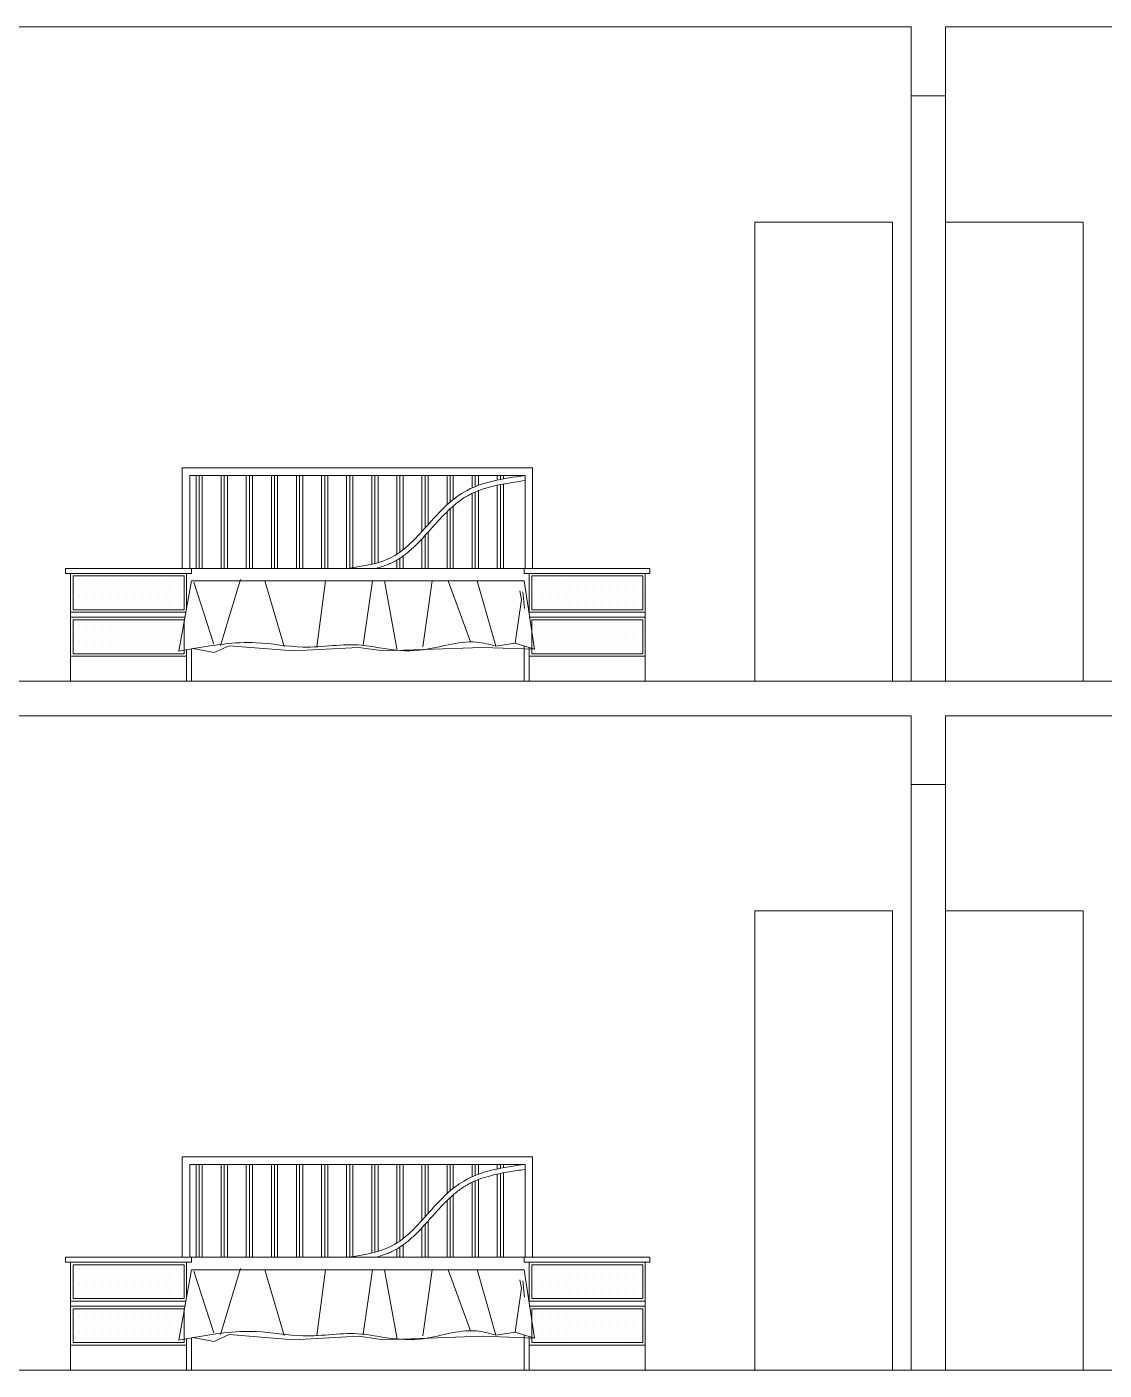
# Model space of a CAD drawing. Header units: inches. Extents: x 1090 to 1325, y 2 to 154.
# Drawn here: x 1117.14 to 1121.83, y 113.43 to 119.28 of the extents above; entities that cross this region are included whole.
import ezdxf

# ---------------------------------------------------------------- set-up
doc = ezdxf.new("R2010")
doc.units = ezdxf.units.IN
doc.header["$MEASUREMENT"] = 0
doc.layers.add('FUR', color=250, linetype='Continuous', lineweight=9)
doc.layers.add('walls', color=250, linetype='Continuous', lineweight=18)

msp = doc.modelspace()

# ---------------------------------------------------------------- linework, layer by layer
at = {"layer": 'FUR'}
for p, q in [((1120.3082, 116.4262), (1120.3082, 118.4262)), ((1120.3082, 118.4262), (1120.9082, 118.4262)), ((1120.9082, 118.4262), (1120.9082, 116.4262)), ((1121.7382, 118.4262), (1121.1382, 118.4262)), ((1121.7382, 116.4262), (1121.7382, 118.4262)), ((1119.3403, 117.3551), (1117.8148, 117.3551)), ((1117.8148, 116.918), (1117.8148, 117.3551)), ((1119.3403, 116.918), (1119.3403, 117.3551)), ((1119.3075, 117.3223), (1117.8476, 117.3223)), ((1117.8476, 116.918), (1117.8476, 117.3223)), ((1117.8752, 116.918), (1117.8752, 117.3223)), ((1117.8888, 116.918), (1117.8888, 117.3223)), ((1117.9025, 116.918), (1117.9025, 117.3223)), ((1117.9844, 116.918), (1117.9844, 117.3223)), ((1117.9981, 116.918), (1117.9981, 117.3223)), ((1118.0118, 116.918), (1118.0118, 117.3223)), ((1118.0937, 116.918), (1118.0937, 117.3223)), ((1118.1074, 116.918), (1118.1074, 117.3223)), ((1118.121, 116.918), (1118.121, 117.3223)), ((1118.203, 116.918), (1118.203, 117.3223)), ((1118.2167, 116.918), (1118.2167, 117.3223)), ((1118.2303, 116.918), (1118.2303, 117.3223)), ((1118.3123, 116.918), (1118.3123, 117.3223)), ((1118.3259, 116.918), (1118.3259, 117.3223)), ((1118.3396, 116.918), (1118.3396, 117.3223)), ((1118.4216, 116.918), (1118.4216, 117.3223)), ((1118.4352, 116.918), (1118.4352, 117.3223)), ((1118.4489, 116.918), (1118.4489, 117.3223)), ((1118.5308, 116.918), (1118.5308, 117.3223)), ((1118.5445, 116.918), (1118.5445, 117.3223)), ((1118.5582, 116.918), (1118.5582, 117.3223)), ((1118.6401, 116.936), (1118.6401, 117.3223)), ((1118.6538, 116.9394), (1118.6538, 117.3223)), ((1118.6674, 116.9432), (1118.6674, 117.3223)), ((1118.7494, 116.9796), (1118.7494, 117.3223)), ((1118.763, 116.9889), (1118.763, 117.3223)), ((1118.7767, 116.9991), (1118.7767, 117.3223)), ((1118.8587, 117.0785), (1118.8587, 117.3223)), ((1118.8723, 117.0937), (1118.8723, 117.3223)), ((1118.886, 117.109), (1118.886, 117.3223)), ((1118.9679, 117.1946), (1118.9679, 117.3223)), ((1118.9816, 117.2068), (1118.9816, 117.3223)), ((1118.9953, 117.2181), (1118.9953, 117.3223)), ((1119.0772, 117.2684), (1119.0772, 117.3223)), ((1119.0909, 117.2742), (1119.0909, 117.3223)), ((1119.1045, 117.2794), (1119.1045, 117.3223)), ((1119.1865, 117.3023), (1119.1865, 117.3223)), ((1119.2002, 117.3051), (1119.2002, 117.3223)), ((1119.2138, 117.3077), (1119.2138, 117.3223)), ((1119.3075, 116.918), (1119.3075, 117.3223)), ((1119.0772, 116.918), (1119.0772, 117.2444)), ((1119.0909, 116.918), (1119.0909, 117.2506)), ((1119.1045, 116.918), (1119.1045, 117.2561)), ((1119.1865, 116.918), (1119.1865, 117.2799)), ((1119.2002, 116.918), (1119.2002, 117.2828)), ((1119.2138, 116.918), (1119.2138, 117.2854)), ((1118.9816, 116.918), (1118.9816, 117.1775)), ((1118.9953, 116.918), (1118.9953, 117.1897)), ((1118.9679, 116.918), (1118.9679, 117.1645)), ((1118.8723, 116.918), (1118.8723, 117.061)), ((1118.886, 116.918), (1118.886, 117.0762)), ((1118.8587, 116.918), (1118.8587, 117.0462)), ((1118.7494, 116.918), (1118.7494, 116.954)), ((1118.763, 116.918), (1118.763, 116.9624)), ((1118.7767, 116.918), (1118.7767, 116.9718)), ((1117.8559, 116.918), (1117.3068, 116.918)), ((1117.3068, 116.918), (1117.856, 116.918)), ((1117.3068, 116.918), (1117.3068, 116.8961)), ((1117.8559, 116.8961), (1117.3068, 116.8961)), ((1117.3286, 116.8961), (1117.3286, 116.4262)), ((1117.3396, 116.7376), (1117.3396, 116.8852)), ((1117.3396, 116.8852), (1117.8231, 116.8852)), ((1117.5133, 116.918), (1117.7174, 116.918)), ((1117.8231, 116.8852), (1117.8231, 116.7376)), ((1117.834, 116.8961), (1117.834, 116.7437)), ((1119.3039, 116.918), (1117.8476, 116.918)), ((1117.8559, 116.918), (1117.8559, 116.8961)), ((1118.6674, 116.918), (1118.6674, 116.9204)), ((1119.3039, 116.918), (1119.8503, 116.918)), ((1119.8503, 116.918), (1119.3039, 116.918)), ((1119.3039, 116.918), (1119.3039, 116.8961)), ((1119.8503, 116.8961), (1119.3039, 116.8961)), ((1119.3257, 116.8961), (1119.3257, 116.7176)), ((1119.3367, 116.7376), (1119.3367, 116.8852)), ((1119.3367, 116.8852), (1119.8202, 116.8852)), ((1119.475, 116.918), (1119.6791, 116.918)), ((1119.8202, 116.8852), (1119.8202, 116.7376)), ((1119.8311, 116.8961), (1119.8311, 116.4262)), ((1119.8503, 116.918), (1119.8503, 116.8961)), ((1117.856, 116.8633), (1117.7997, 116.5567)), ((1119.3039, 116.8633), (1117.856, 116.8633)), ((1117.9527, 116.5883), (1117.8661, 116.8574)), ((1118.0686, 116.8693), (1117.982, 116.5813)), ((1118.2588, 116.5771), (1118.1742, 116.8633)), ((1118.4391, 116.8633), (1118.4004, 116.5766)), ((1118.643, 116.8633), (1118.6021, 116.5829)), ((1118.7511, 116.5606), (1118.6961, 116.8633)), ((1118.8619, 116.5763), (1118.9026, 116.8633)), ((1118.9722, 116.8633), (1119.0705, 116.5977)), ((1119.1806, 116.579), (1119.0997, 116.8638)), ((1119.3039, 116.8633), (1119.3485, 116.5657)), ((1119.2915, 116.783), (1119.2645, 116.5922)), ((1119.2845, 116.8199), (1119.2915, 116.783)), ((1119.3053, 116.7437), (1119.2984, 116.8153)), ((1117.8309, 116.7267), (1117.3286, 116.7267)), ((1117.8231, 116.7376), (1117.3396, 116.7376)), ((1119.8311, 116.7267), (1119.3257, 116.7267)), ((1119.8202, 116.7376), (1119.3367, 116.7376)), ((1117.8269, 116.7049), (1117.3286, 116.7049)), ((1117.3396, 116.5464), (1117.3396, 116.6939)), ((1117.3396, 116.6939), (1117.8231, 116.6939)), ((1117.8231, 116.6939), (1117.8231, 116.5464)), ((1119.8311, 116.7049), (1119.3257, 116.7049)), ((1119.3367, 116.5464), (1119.3367, 116.6939)), ((1119.3367, 116.6939), (1119.8202, 116.6939)), ((1119.8202, 116.6939), (1119.8202, 116.5464)), ((1119.2645, 116.5922), (1119.1806, 116.579)), ((1119.3485, 116.5657), (1119.2645, 116.5922)), ((1117.834, 116.5355), (1117.3286, 116.5355)), ((1117.8231, 116.5464), (1117.3396, 116.5464)), ((1117.7997, 116.5567), (1117.856, 116.5674)), ((1117.834, 116.5632), (1117.834, 116.4262)), ((1117.8559, 116.5674), (1117.8559, 116.4262)), ((1117.856, 116.5674), (1117.856, 116.4262)), ((1117.856, 116.5674), (1117.856, 116.4262)), ((1117.9547, 116.5512), (1117.8613, 116.5683)), ((1118.0193, 116.581), (1117.9547, 116.5512)), ((1118.2999, 116.5586), (1118.0193, 116.581)), ((1118.5831, 116.5735), (1118.2999, 116.5586)), ((1118.6923, 116.5586), (1118.5831, 116.5735)), ((1119.122, 116.5735), (1118.6923, 116.5586)), ((1119.3485, 116.5657), (1119.122, 116.5735)), ((1119.3039, 116.5798), (1119.3039, 116.4262)), ((1119.3039, 116.5798), (1119.3039, 116.4262)), ((1119.3039, 116.5798), (1119.3039, 116.4262)), ((1119.3257, 116.5729), (1119.3257, 116.4262)), ((1119.8311, 116.5355), (1119.3257, 116.5355)), ((1119.8202, 116.5464), (1119.3367, 116.5464)), ((1120.3082, 113.4262), (1120.3082, 115.4262)), ((1120.3082, 115.4262), (1120.9082, 115.4262)), ((1120.9082, 115.4262), (1120.9082, 113.4262)), ((1121.7382, 115.4262), (1121.1382, 115.4262)), ((1121.7382, 113.4262), (1121.7382, 115.4262)), ((1119.3403, 114.3551), (1117.8148, 114.3551)), ((1117.8148, 113.918), (1117.8148, 114.3551)), ((1119.3075, 114.3223), (1117.8476, 114.3223)), ((1117.8476, 113.918), (1117.8476, 114.3223)), ((1117.8752, 113.918), (1117.8752, 114.3223)), ((1117.8888, 113.918), (1117.8888, 114.3223)), ((1117.9025, 113.918), (1117.9025, 114.3223)), ((1117.9844, 113.918), (1117.9844, 114.3223)), ((1117.9981, 113.918), (1117.9981, 114.3223)), ((1118.0118, 113.918), (1118.0118, 114.3223)), ((1118.0937, 113.918), (1118.0937, 114.3223)), ((1118.1074, 113.918), (1118.1074, 114.3223)), ((1118.121, 113.918), (1118.121, 114.3223)), ((1118.203, 113.918), (1118.203, 114.3223)), ((1118.2167, 113.918), (1118.2167, 114.3223)), ((1118.2303, 113.918), (1118.2303, 114.3223)), ((1118.3123, 113.918), (1118.3123, 114.3223)), ((1118.3259, 113.918), (1118.3259, 114.3223)), ((1118.3396, 113.918), (1118.3396, 114.3223)), ((1118.4216, 113.918), (1118.4216, 114.3223)), ((1118.4352, 113.918), (1118.4352, 114.3223)), ((1118.4489, 113.918), (1118.4489, 114.3223)), ((1118.5308, 113.918), (1118.5308, 114.3223)), ((1118.5445, 113.918), (1118.5445, 114.3223)), ((1118.5582, 113.918), (1118.5582, 114.3223)), ((1118.6401, 113.936), (1118.6401, 114.3223)), ((1118.6538, 113.9394), (1118.6538, 114.3223)), ((1118.6674, 113.9432), (1118.6674, 114.3223)), ((1118.7494, 113.9796), (1118.7494, 114.3223)), ((1118.763, 113.9889), (1118.763, 114.3223)), ((1118.7767, 113.9991), (1118.7767, 114.3223)), ((1118.8587, 114.0785), (1118.8587, 114.3223)), ((1118.8723, 114.0937), (1118.8723, 114.3223)), ((1118.886, 114.109), (1118.886, 114.3223)), ((1118.9679, 114.1946), (1118.9679, 114.3223)), ((1118.9816, 114.2068), (1118.9816, 114.3223)), ((1118.9953, 114.2181), (1118.9953, 114.3223)), ((1119.0772, 114.2684), (1119.0772, 114.3223)), ((1119.0909, 114.2742), (1119.0909, 114.3223)), ((1119.1045, 114.2794), (1119.1045, 114.3223)), ((1119.1865, 114.3023), (1119.1865, 114.3223)), ((1119.2002, 114.3051), (1119.2002, 114.3223)), ((1119.2138, 114.3077), (1119.2138, 114.3223)), ((1119.3075, 113.918), (1119.3075, 114.3223)), ((1119.3403, 113.918), (1119.3403, 114.3551)), ((1119.0909, 113.918), (1119.0909, 114.2506)), ((1119.1045, 113.918), (1119.1045, 114.2561)), ((1119.1865, 113.918), (1119.1865, 114.2799)), ((1119.2002, 113.918), (1119.2002, 114.2828)), ((1119.2138, 113.918), (1119.2138, 114.2854)), ((1119.0772, 113.918), (1119.0772, 114.2444)), ((1118.9679, 113.918), (1118.9679, 114.1645)), ((1118.9816, 113.918), (1118.9816, 114.1775)), ((1118.9953, 113.918), (1118.9953, 114.1897)), ((1118.886, 113.918), (1118.886, 114.0762)), ((1118.8587, 113.918), (1118.8587, 114.0462)), ((1118.8723, 113.918), (1118.8723, 114.061)), ((1118.763, 113.918), (1118.763, 113.9624)), ((1118.7767, 113.918), (1118.7767, 113.9718)), ((1117.8559, 113.918), (1117.3068, 113.918)), ((1117.3068, 113.918), (1117.856, 113.918)), ((1117.3068, 113.918), (1117.3068, 113.8961)), ((1117.5133, 113.918), (1117.7174, 113.918)), ((1119.3039, 113.918), (1117.8476, 113.918)), ((1117.8559, 113.918), (1117.8559, 113.8961)), ((1118.6674, 113.918), (1118.6674, 113.9204)), ((1118.7494, 113.918), (1118.7494, 113.954)), ((1119.3039, 113.918), (1119.8503, 113.918)), ((1119.8503, 113.918), (1119.3039, 113.918)), ((1119.3039, 113.918), (1119.3039, 113.8961)), ((1119.475, 113.918), (1119.6791, 113.918)), ((1119.8503, 113.918), (1119.8503, 113.8961)), ((1117.8559, 113.8961), (1117.3068, 113.8961)), ((1117.3286, 113.8961), (1117.3286, 113.4262)), ((1117.3396, 113.7376), (1117.3396, 113.8852)), ((1117.3396, 113.8852), (1117.8231, 113.8852)), ((1117.856, 113.8633), (1117.7997, 113.5567)), ((1117.8231, 113.8852), (1117.8231, 113.7376)), ((1117.834, 113.8961), (1117.834, 113.7437)), ((1119.3039, 113.8633), (1117.856, 113.8633)), ((1117.9527, 113.5883), (1117.8661, 113.8574)), ((1118.0686, 113.8693), (1117.982, 113.5813)), ((1118.2588, 113.5771), (1118.1742, 113.8633)), ((1118.4391, 113.8633), (1118.4004, 113.5766)), ((1118.643, 113.8633), (1118.6021, 113.5829)), ((1118.7511, 113.5606), (1118.6961, 113.8633)), ((1118.8619, 113.5763), (1118.9026, 113.8633)), ((1118.9722, 113.8633), (1119.0705, 113.5977)), ((1119.1806, 113.579), (1119.0997, 113.8638)), ((1119.8503, 113.8961), (1119.3039, 113.8961)), ((1119.3039, 113.8633), (1119.3485, 113.5657)), ((1119.3257, 113.8961), (1119.3257, 113.7176)), ((1119.3367, 113.7376), (1119.3367, 113.8852)), ((1119.3367, 113.8852), (1119.8202, 113.8852)), ((1119.8202, 113.8852), (1119.8202, 113.7376)), ((1119.8311, 113.8961), (1119.8311, 113.4262)), ((1119.2915, 113.783), (1119.2645, 113.5922)), ((1119.2845, 113.8199), (1119.2915, 113.783)), ((1119.3053, 113.7437), (1119.2984, 113.8153)), ((1117.8309, 113.7267), (1117.3286, 113.7267)), ((1117.8231, 113.7376), (1117.3396, 113.7376)), ((1119.8311, 113.7267), (1119.3257, 113.7267)), ((1119.8202, 113.7376), (1119.3367, 113.7376)), ((1117.8269, 113.7049), (1117.3286, 113.7049)), ((1117.3396, 113.5464), (1117.3396, 113.6939)), ((1117.3396, 113.6939), (1117.8231, 113.6939)), ((1117.8231, 113.6939), (1117.8231, 113.5464)), ((1119.8311, 113.7049), (1119.3257, 113.7049)), ((1119.3367, 113.5464), (1119.3367, 113.6939)), ((1119.3367, 113.6939), (1119.8202, 113.6939)), ((1119.8202, 113.6939), (1119.8202, 113.5464)), ((1117.7997, 113.5567), (1117.856, 113.5674)), ((1117.834, 113.5632), (1117.834, 113.4262)), ((1117.8559, 113.5674), (1117.8559, 113.4262)), ((1117.856, 113.5674), (1117.856, 113.4262)), ((1117.856, 113.5674), (1117.856, 113.4262)), ((1117.9547, 113.5512), (1117.8613, 113.5683)), ((1118.0193, 113.581), (1117.9547, 113.5512)), ((1118.2999, 113.5586), (1118.0193, 113.581)), ((1118.5831, 113.5735), (1118.2999, 113.5586)), ((1118.6923, 113.5586), (1118.5831, 113.5735)), ((1119.122, 113.5735), (1118.6923, 113.5586)), ((1119.3485, 113.5657), (1119.122, 113.5735)), ((1119.2645, 113.5922), (1119.1806, 113.579)), ((1119.3485, 113.5657), (1119.2645, 113.5922)), ((1119.3039, 113.5798), (1119.3039, 113.4262)), ((1119.3039, 113.5798), (1119.3039, 113.4262)), ((1119.3039, 113.5798), (1119.3039, 113.4262)), ((1119.3257, 113.5729), (1119.3257, 113.4262)), ((1117.834, 113.5355), (1117.3286, 113.5355)), ((1117.8231, 113.5464), (1117.3396, 113.5464)), ((1119.8311, 113.5355), (1119.3257, 113.5355)), ((1119.8202, 113.5464), (1119.3367, 113.5464))]:
    msp.add_line(p, q, dxfattribs=at)
at = {"layer": 'FUR', "linetype": 'Continuous'}
for p, q in [((1117.3518, 116.8352), (1117.3518, 116.8352)), ((1117.3689, 116.8694), (1117.3689, 116.8694)), ((1117.386, 116.8352), (1117.386, 116.8352)), ((1117.403, 116.8694), (1117.403, 116.8694)), ((1117.4201, 116.8352), (1117.4201, 116.8352)), ((1117.4372, 116.8694), (1117.4372, 116.8694)), ((1117.4543, 116.8352), (1117.4543, 116.8352)), ((1117.4713, 116.8694), (1117.4713, 116.8694)), ((1117.4884, 116.8352), (1117.4884, 116.8352)), ((1117.5055, 116.8694), (1117.5055, 116.8694)), ((1117.5226, 116.8352), (1117.5226, 116.8352)), ((1117.5396, 116.8694), (1117.5396, 116.8694)), ((1117.5567, 116.8352), (1117.5567, 116.8352)), ((1117.5738, 116.8694), (1117.5738, 116.8694)), ((1117.5909, 116.8352), (1117.5909, 116.8352)), ((1117.6079, 116.8694), (1117.6079, 116.8694)), ((1117.625, 116.8352), (1117.625, 116.8352)), ((1117.6421, 116.8694), (1117.6421, 116.8694)), ((1117.6591, 116.8352), (1117.6591, 116.8352)), ((1117.6762, 116.8694), (1117.6762, 116.8694)), ((1117.6933, 116.8352), (1117.6933, 116.8352)), ((1117.7104, 116.8694), (1117.7104, 116.8694)), ((1117.7274, 116.8352), (1117.7274, 116.8352)), ((1117.7445, 116.8694), (1117.7445, 116.8694)), ((1117.7616, 116.8352), (1117.7616, 116.8352)), ((1117.7787, 116.8694), (1117.7787, 116.8694)), ((1117.7957, 116.8352), (1117.7957, 116.8352)), ((1117.8128, 116.8694), (1117.8128, 116.8694)), ((1119.3495, 116.8694), (1119.3495, 116.8694)), ((1119.3666, 116.8352), (1119.3666, 116.8352)), ((1119.3837, 116.8694), (1119.3837, 116.8694)), ((1119.4007, 116.8352), (1119.4007, 116.8352)), ((1119.4178, 116.8694), (1119.4178, 116.8694)), ((1119.4349, 116.8352), (1119.4349, 116.8352)), ((1119.452, 116.8694), (1119.452, 116.8694)), ((1119.469, 116.8352), (1119.469, 116.8352)), ((1119.4861, 116.8694), (1119.4861, 116.8694)), ((1119.5032, 116.8352), (1119.5032, 116.8352)), ((1119.5203, 116.8694), (1119.5203, 116.8694)), ((1119.5373, 116.8352), (1119.5373, 116.8352)), ((1119.5544, 116.8694), (1119.5544, 116.8694)), ((1119.5715, 116.8352), (1119.5715, 116.8352)), ((1119.5886, 116.8694), (1119.5886, 116.8694)), ((1119.6056, 116.8352), (1119.6056, 116.8352)), ((1119.6227, 116.8694), (1119.6227, 116.8694)), ((1119.6398, 116.8352), (1119.6398, 116.8352)), ((1119.6569, 116.8694), (1119.6569, 116.8694)), ((1119.6739, 116.8352), (1119.6739, 116.8352)), ((1119.691, 116.8694), (1119.691, 116.8694)), ((1119.7081, 116.8352), (1119.7081, 116.8352)), ((1119.7252, 116.8694), (1119.7252, 116.8694)), ((1119.7422, 116.8352), (1119.7422, 116.8352)), ((1119.7593, 116.8694), (1119.7593, 116.8694)), ((1119.7764, 116.8352), (1119.7764, 116.8352)), ((1119.7935, 116.8694), (1119.7935, 116.8694)), ((1119.8105, 116.8352), (1119.8105, 116.8352)), ((1117.3518, 116.7669), (1117.3518, 116.7669)), ((1117.3689, 116.8011), (1117.3689, 116.8011)), ((1117.386, 116.7669), (1117.386, 116.7669)), ((1117.403, 116.8011), (1117.403, 116.8011)), ((1117.4201, 116.7669), (1117.4201, 116.7669)), ((1117.4372, 116.8011), (1117.4372, 116.8011)), ((1117.4543, 116.7669), (1117.4543, 116.7669)), ((1117.4713, 116.8011), (1117.4713, 116.8011)), ((1117.4884, 116.7669), (1117.4884, 116.7669)), ((1117.5055, 116.8011), (1117.5055, 116.8011)), ((1117.5226, 116.7669), (1117.5226, 116.7669)), ((1117.5396, 116.8011), (1117.5396, 116.8011)), ((1117.5567, 116.7669), (1117.5567, 116.7669)), ((1117.5738, 116.8011), (1117.5738, 116.8011)), ((1117.5909, 116.7669), (1117.5909, 116.7669)), ((1117.6079, 116.8011), (1117.6079, 116.8011)), ((1117.625, 116.7669), (1117.625, 116.7669)), ((1117.6421, 116.8011), (1117.6421, 116.8011)), ((1117.6591, 116.7669), (1117.6591, 116.7669)), ((1117.6762, 116.8011), (1117.6762, 116.8011)), ((1117.6933, 116.7669), (1117.6933, 116.7669)), ((1117.7104, 116.8011), (1117.7104, 116.8011)), ((1117.7274, 116.7669), (1117.7274, 116.7669)), ((1117.7445, 116.8011), (1117.7445, 116.8011)), ((1117.7616, 116.7669), (1117.7616, 116.7669)), ((1117.7787, 116.8011), (1117.7787, 116.8011)), ((1117.7957, 116.7669), (1117.7957, 116.7669)), ((1117.8128, 116.8011), (1117.8128, 116.8011)), ((1119.3495, 116.8011), (1119.3495, 116.8011)), ((1119.3666, 116.7669), (1119.3666, 116.7669)), ((1119.3837, 116.8011), (1119.3837, 116.8011)), ((1119.4007, 116.7669), (1119.4007, 116.7669)), ((1119.4178, 116.8011), (1119.4178, 116.8011)), ((1119.4349, 116.7669), (1119.4349, 116.7669)), ((1119.452, 116.8011), (1119.452, 116.8011)), ((1119.469, 116.7669), (1119.469, 116.7669)), ((1119.4861, 116.8011), (1119.4861, 116.8011)), ((1119.5032, 116.7669), (1119.5032, 116.7669)), ((1119.5203, 116.8011), (1119.5203, 116.8011)), ((1119.5373, 116.7669), (1119.5373, 116.7669)), ((1119.5544, 116.8011), (1119.5544, 116.8011)), ((1119.5715, 116.7669), (1119.5715, 116.7669)), ((1119.5886, 116.8011), (1119.5886, 116.8011)), ((1119.6056, 116.7669), (1119.6056, 116.7669)), ((1119.6227, 116.8011), (1119.6227, 116.8011)), ((1119.6398, 116.7669), (1119.6398, 116.7669)), ((1119.6569, 116.8011), (1119.6569, 116.8011)), ((1119.6739, 116.7669), (1119.6739, 116.7669)), ((1119.691, 116.8011), (1119.691, 116.8011)), ((1119.7081, 116.7669), (1119.7081, 116.7669)), ((1119.7252, 116.8011), (1119.7252, 116.8011)), ((1119.7422, 116.7669), (1119.7422, 116.7669)), ((1119.7593, 116.8011), (1119.7593, 116.8011)), ((1119.7764, 116.7669), (1119.7764, 116.7669)), ((1119.7935, 116.8011), (1119.7935, 116.8011)), ((1119.8105, 116.7669), (1119.8105, 116.7669)), ((1117.3689, 116.6645), (1117.3689, 116.6645)), ((1117.403, 116.6645), (1117.403, 116.6645)), ((1117.4372, 116.6645), (1117.4372, 116.6645)), ((1117.4713, 116.6645), (1117.4713, 116.6645)), ((1117.5055, 116.6645), (1117.5055, 116.6645)), ((1117.5396, 116.6645), (1117.5396, 116.6645)), ((1117.5738, 116.6645), (1117.5738, 116.6645)), ((1117.6079, 116.6645), (1117.6079, 116.6645)), ((1117.6421, 116.6645), (1117.6421, 116.6645)), ((1117.6762, 116.6645), (1117.6762, 116.6645)), ((1117.7104, 116.6645), (1117.7104, 116.6645)), ((1117.7445, 116.6645), (1117.7445, 116.6645)), ((1117.7787, 116.6645), (1117.7787, 116.6645)), ((1117.8128, 116.6645), (1117.8128, 116.6645)), ((1119.3495, 116.6645), (1119.3495, 116.6645)), ((1119.3837, 116.6645), (1119.3837, 116.6645)), ((1119.4178, 116.6645), (1119.4178, 116.6645)), ((1119.452, 116.6645), (1119.452, 116.6645)), ((1119.4861, 116.6645), (1119.4861, 116.6645)), ((1119.5203, 116.6645), (1119.5203, 116.6645)), ((1119.5544, 116.6645), (1119.5544, 116.6645)), ((1119.5886, 116.6645), (1119.5886, 116.6645)), ((1119.6227, 116.6645), (1119.6227, 116.6645)), ((1119.6569, 116.6645), (1119.6569, 116.6645)), ((1119.691, 116.6645), (1119.691, 116.6645)), ((1119.7252, 116.6645), (1119.7252, 116.6645)), ((1119.7593, 116.6645), (1119.7593, 116.6645)), ((1119.7935, 116.6645), (1119.7935, 116.6645)), ((1117.3518, 116.6303), (1117.3518, 116.6303)), ((1117.3689, 116.5962), (1117.3689, 116.5962)), ((1117.386, 116.6303), (1117.386, 116.6303)), ((1117.403, 116.5962), (1117.403, 116.5962)), ((1117.4201, 116.6303), (1117.4201, 116.6303)), ((1117.4372, 116.5962), (1117.4372, 116.5962)), ((1117.4543, 116.6303), (1117.4543, 116.6303)), ((1117.4713, 116.5962), (1117.4713, 116.5962)), ((1117.4884, 116.6303), (1117.4884, 116.6303)), ((1117.5055, 116.5962), (1117.5055, 116.5962)), ((1117.5226, 116.6303), (1117.5226, 116.6303)), ((1117.5396, 116.5962), (1117.5396, 116.5962)), ((1117.5567, 116.6303), (1117.5567, 116.6303)), ((1117.5738, 116.5962), (1117.5738, 116.5962)), ((1117.5909, 116.6303), (1117.5909, 116.6303)), ((1117.6079, 116.5962), (1117.6079, 116.5962)), ((1117.625, 116.6303), (1117.625, 116.6303)), ((1117.6421, 116.5962), (1117.6421, 116.5962)), ((1117.6591, 116.6303), (1117.6591, 116.6303)), ((1117.6762, 116.5962), (1117.6762, 116.5962)), ((1117.6933, 116.6303), (1117.6933, 116.6303)), ((1117.7104, 116.5962), (1117.7104, 116.5962)), ((1117.7274, 116.6303), (1117.7274, 116.6303)), ((1117.7445, 116.5962), (1117.7445, 116.5962)), ((1117.7616, 116.6303), (1117.7616, 116.6303)), ((1117.7787, 116.5962), (1117.7787, 116.5962)), ((1117.7957, 116.6303), (1117.7957, 116.6303)), ((1119.3495, 116.5962), (1119.3495, 116.5962)), ((1119.3666, 116.6303), (1119.3666, 116.6303)), ((1119.3837, 116.5962), (1119.3837, 116.5962)), ((1119.4007, 116.6303), (1119.4007, 116.6303)), ((1119.4178, 116.5962), (1119.4178, 116.5962)), ((1119.4349, 116.6303), (1119.4349, 116.6303)), ((1119.452, 116.5962), (1119.452, 116.5962)), ((1119.469, 116.6303), (1119.469, 116.6303)), ((1119.4861, 116.5962), (1119.4861, 116.5962)), ((1119.5032, 116.6303), (1119.5032, 116.6303)), ((1119.5203, 116.5962), (1119.5203, 116.5962)), ((1119.5373, 116.6303), (1119.5373, 116.6303)), ((1119.5544, 116.5962), (1119.5544, 116.5962)), ((1119.5715, 116.6303), (1119.5715, 116.6303)), ((1119.5886, 116.5962), (1119.5886, 116.5962)), ((1119.6056, 116.6303), (1119.6056, 116.6303)), ((1119.6227, 116.5962), (1119.6227, 116.5962)), ((1119.6398, 116.6303), (1119.6398, 116.6303)), ((1119.6569, 116.5962), (1119.6569, 116.5962)), ((1119.6739, 116.6303), (1119.6739, 116.6303)), ((1119.691, 116.5962), (1119.691, 116.5962)), ((1119.7081, 116.6303), (1119.7081, 116.6303)), ((1119.7252, 116.5962), (1119.7252, 116.5962)), ((1119.7422, 116.6303), (1119.7422, 116.6303)), ((1119.7593, 116.5962), (1119.7593, 116.5962)), ((1119.7764, 116.6303), (1119.7764, 116.6303)), ((1119.7935, 116.5962), (1119.7935, 116.5962)), ((1119.8105, 116.6303), (1119.8105, 116.6303)), ((1117.3518, 116.562), (1117.3518, 116.562)), ((1117.386, 116.562), (1117.386, 116.562)), ((1117.4201, 116.562), (1117.4201, 116.562)), ((1117.4543, 116.562), (1117.4543, 116.562)), ((1117.4884, 116.562), (1117.4884, 116.562)), ((1117.5226, 116.562), (1117.5226, 116.562)), ((1117.5567, 116.562), (1117.5567, 116.562)), ((1117.5909, 116.562), (1117.5909, 116.562)), ((1117.625, 116.562), (1117.625, 116.562)), ((1117.6591, 116.562), (1117.6591, 116.562)), ((1117.6933, 116.562), (1117.6933, 116.562)), ((1117.7274, 116.562), (1117.7274, 116.562)), ((1117.7616, 116.562), (1117.7616, 116.562)), ((1117.7957, 116.562), (1117.7957, 116.562)), ((1119.3666, 116.562), (1119.3666, 116.562)), ((1119.4007, 116.562), (1119.4007, 116.562)), ((1119.4349, 116.562), (1119.4349, 116.562)), ((1119.469, 116.562), (1119.469, 116.562)), ((1119.5032, 116.562), (1119.5032, 116.562)), ((1119.5373, 116.562), (1119.5373, 116.562)), ((1119.5715, 116.562), (1119.5715, 116.562)), ((1119.6056, 116.562), (1119.6056, 116.562)), ((1119.6398, 116.562), (1119.6398, 116.562)), ((1119.6739, 116.562), (1119.6739, 116.562)), ((1119.7081, 116.562), (1119.7081, 116.562)), ((1119.7422, 116.562), (1119.7422, 116.562)), ((1119.7764, 116.562), (1119.7764, 116.562)), ((1119.8105, 116.562), (1119.8105, 116.562)), ((1117.3689, 113.8694), (1117.3689, 113.8694)), ((1117.403, 113.8694), (1117.403, 113.8694)), ((1117.4372, 113.8694), (1117.4372, 113.8694)), ((1117.4713, 113.8694), (1117.4713, 113.8694)), ((1117.5055, 113.8694), (1117.5055, 113.8694)), ((1117.5396, 113.8694), (1117.5396, 113.8694)), ((1117.5738, 113.8694), (1117.5738, 113.8694)), ((1117.6079, 113.8694), (1117.6079, 113.8694)), ((1117.6421, 113.8694), (1117.6421, 113.8694)), ((1117.6762, 113.8694), (1117.6762, 113.8694)), ((1117.7104, 113.8694), (1117.7104, 113.8694)), ((1117.7445, 113.8694), (1117.7445, 113.8694)), ((1117.7787, 113.8694), (1117.7787, 113.8694)), ((1117.8128, 113.8694), (1117.8128, 113.8694)), ((1119.3495, 113.8694), (1119.3495, 113.8694)), ((1119.3837, 113.8694), (1119.3837, 113.8694)), ((1119.4178, 113.8694), (1119.4178, 113.8694)), ((1119.452, 113.8694), (1119.452, 113.8694)), ((1119.4861, 113.8694), (1119.4861, 113.8694)), ((1119.5203, 113.8694), (1119.5203, 113.8694)), ((1119.5544, 113.8694), (1119.5544, 113.8694)), ((1119.5886, 113.8694), (1119.5886, 113.8694)), ((1119.6227, 113.8694), (1119.6227, 113.8694)), ((1119.6569, 113.8694), (1119.6569, 113.8694)), ((1119.691, 113.8694), (1119.691, 113.8694)), ((1119.7252, 113.8694), (1119.7252, 113.8694)), ((1119.7593, 113.8694), (1119.7593, 113.8694)), ((1119.7935, 113.8694), (1119.7935, 113.8694)), ((1117.3518, 113.8352), (1117.3518, 113.8352)), ((1117.3689, 113.8011), (1117.3689, 113.8011)), ((1117.386, 113.8352), (1117.386, 113.8352)), ((1117.403, 113.8011), (1117.403, 113.8011)), ((1117.4201, 113.8352), (1117.4201, 113.8352)), ((1117.4372, 113.8011), (1117.4372, 113.8011)), ((1117.4543, 113.8352), (1117.4543, 113.8352)), ((1117.4713, 113.8011), (1117.4713, 113.8011)), ((1117.4884, 113.8352), (1117.4884, 113.8352)), ((1117.5055, 113.8011), (1117.5055, 113.8011)), ((1117.5226, 113.8352), (1117.5226, 113.8352)), ((1117.5396, 113.8011), (1117.5396, 113.8011)), ((1117.5567, 113.8352), (1117.5567, 113.8352)), ((1117.5738, 113.8011), (1117.5738, 113.8011)), ((1117.5909, 113.8352), (1117.5909, 113.8352)), ((1117.6079, 113.8011), (1117.6079, 113.8011)), ((1117.625, 113.8352), (1117.625, 113.8352)), ((1117.6421, 113.8011), (1117.6421, 113.8011)), ((1117.6591, 113.8352), (1117.6591, 113.8352)), ((1117.6762, 113.8011), (1117.6762, 113.8011)), ((1117.6933, 113.8352), (1117.6933, 113.8352)), ((1117.7104, 113.8011), (1117.7104, 113.8011)), ((1117.7274, 113.8352), (1117.7274, 113.8352)), ((1117.7445, 113.8011), (1117.7445, 113.8011)), ((1117.7616, 113.8352), (1117.7616, 113.8352)), ((1117.7787, 113.8011), (1117.7787, 113.8011)), ((1117.7957, 113.8352), (1117.7957, 113.8352)), ((1117.8128, 113.8011), (1117.8128, 113.8011)), ((1119.3495, 113.8011), (1119.3495, 113.8011)), ((1119.3666, 113.8352), (1119.3666, 113.8352)), ((1119.3837, 113.8011), (1119.3837, 113.8011)), ((1119.4007, 113.8352), (1119.4007, 113.8352)), ((1119.4178, 113.8011), (1119.4178, 113.8011)), ((1119.4349, 113.8352), (1119.4349, 113.8352)), ((1119.452, 113.8011), (1119.452, 113.8011)), ((1119.469, 113.8352), (1119.469, 113.8352)), ((1119.4861, 113.8011), (1119.4861, 113.8011)), ((1119.5032, 113.8352), (1119.5032, 113.8352)), ((1119.5203, 113.8011), (1119.5203, 113.8011)), ((1119.5373, 113.8352), (1119.5373, 113.8352)), ((1119.5544, 113.8011), (1119.5544, 113.8011)), ((1119.5715, 113.8352), (1119.5715, 113.8352)), ((1119.5886, 113.8011), (1119.5886, 113.8011)), ((1119.6056, 113.8352), (1119.6056, 113.8352)), ((1119.6227, 113.8011), (1119.6227, 113.8011)), ((1119.6398, 113.8352), (1119.6398, 113.8352)), ((1119.6569, 113.8011), (1119.6569, 113.8011)), ((1119.6739, 113.8352), (1119.6739, 113.8352)), ((1119.691, 113.8011), (1119.691, 113.8011)), ((1119.7081, 113.8352), (1119.7081, 113.8352)), ((1119.7252, 113.8011), (1119.7252, 113.8011)), ((1119.7422, 113.8352), (1119.7422, 113.8352)), ((1119.7593, 113.8011), (1119.7593, 113.8011)), ((1119.7764, 113.8352), (1119.7764, 113.8352)), ((1119.7935, 113.8011), (1119.7935, 113.8011)), ((1119.8105, 113.8352), (1119.8105, 113.8352)), ((1117.3518, 113.7669), (1117.3518, 113.7669)), ((1117.386, 113.7669), (1117.386, 113.7669)), ((1117.4201, 113.7669), (1117.4201, 113.7669)), ((1117.4543, 113.7669), (1117.4543, 113.7669)), ((1117.4884, 113.7669), (1117.4884, 113.7669)), ((1117.5226, 113.7669), (1117.5226, 113.7669)), ((1117.5567, 113.7669), (1117.5567, 113.7669)), ((1117.5909, 113.7669), (1117.5909, 113.7669)), ((1117.625, 113.7669), (1117.625, 113.7669)), ((1117.6591, 113.7669), (1117.6591, 113.7669)), ((1117.6933, 113.7669), (1117.6933, 113.7669)), ((1117.7274, 113.7669), (1117.7274, 113.7669)), ((1117.7616, 113.7669), (1117.7616, 113.7669)), ((1117.7957, 113.7669), (1117.7957, 113.7669)), ((1119.3666, 113.7669), (1119.3666, 113.7669)), ((1119.4007, 113.7669), (1119.4007, 113.7669)), ((1119.4349, 113.7669), (1119.4349, 113.7669)), ((1119.469, 113.7669), (1119.469, 113.7669)), ((1119.5032, 113.7669), (1119.5032, 113.7669)), ((1119.5373, 113.7669), (1119.5373, 113.7669)), ((1119.5715, 113.7669), (1119.5715, 113.7669)), ((1119.6056, 113.7669), (1119.6056, 113.7669)), ((1119.6398, 113.7669), (1119.6398, 113.7669)), ((1119.6739, 113.7669), (1119.6739, 113.7669)), ((1119.7081, 113.7669), (1119.7081, 113.7669)), ((1119.7422, 113.7669), (1119.7422, 113.7669)), ((1119.7764, 113.7669), (1119.7764, 113.7669)), ((1119.8105, 113.7669), (1119.8105, 113.7669)), ((1117.3518, 113.6303), (1117.3518, 113.6303)), ((1117.3689, 113.6645), (1117.3689, 113.6645)), ((1117.386, 113.6303), (1117.386, 113.6303)), ((1117.403, 113.6645), (1117.403, 113.6645)), ((1117.4201, 113.6303), (1117.4201, 113.6303)), ((1117.4372, 113.6645), (1117.4372, 113.6645)), ((1117.4543, 113.6303), (1117.4543, 113.6303)), ((1117.4713, 113.6645), (1117.4713, 113.6645)), ((1117.4884, 113.6303), (1117.4884, 113.6303)), ((1117.5055, 113.6645), (1117.5055, 113.6645)), ((1117.5226, 113.6303), (1117.5226, 113.6303)), ((1117.5396, 113.6645), (1117.5396, 113.6645)), ((1117.5567, 113.6303), (1117.5567, 113.6303)), ((1117.5738, 113.6645), (1117.5738, 113.6645)), ((1117.5909, 113.6303), (1117.5909, 113.6303)), ((1117.6079, 113.6645), (1117.6079, 113.6645)), ((1117.625, 113.6303), (1117.625, 113.6303)), ((1117.6421, 113.6645), (1117.6421, 113.6645)), ((1117.6591, 113.6303), (1117.6591, 113.6303)), ((1117.6762, 113.6645), (1117.6762, 113.6645)), ((1117.6933, 113.6303), (1117.6933, 113.6303)), ((1117.7104, 113.6645), (1117.7104, 113.6645)), ((1117.7274, 113.6303), (1117.7274, 113.6303)), ((1117.7445, 113.6645), (1117.7445, 113.6645)), ((1117.7616, 113.6303), (1117.7616, 113.6303)), ((1117.7787, 113.6645), (1117.7787, 113.6645)), ((1117.7957, 113.6303), (1117.7957, 113.6303)), ((1117.8128, 113.6645), (1117.8128, 113.6645)), ((1119.3495, 113.6645), (1119.3495, 113.6645)), ((1119.3666, 113.6303), (1119.3666, 113.6303)), ((1119.3837, 113.6645), (1119.3837, 113.6645)), ((1119.4007, 113.6303), (1119.4007, 113.6303)), ((1119.4178, 113.6645), (1119.4178, 113.6645)), ((1119.4349, 113.6303), (1119.4349, 113.6303)), ((1119.452, 113.6645), (1119.452, 113.6645)), ((1119.469, 113.6303), (1119.469, 113.6303)), ((1119.4861, 113.6645), (1119.4861, 113.6645)), ((1119.5032, 113.6303), (1119.5032, 113.6303)), ((1119.5203, 113.6645), (1119.5203, 113.6645)), ((1119.5373, 113.6303), (1119.5373, 113.6303)), ((1119.5544, 113.6645), (1119.5544, 113.6645)), ((1119.5715, 113.6303), (1119.5715, 113.6303)), ((1119.5886, 113.6645), (1119.5886, 113.6645)), ((1119.6056, 113.6303), (1119.6056, 113.6303)), ((1119.6227, 113.6645), (1119.6227, 113.6645)), ((1119.6398, 113.6303), (1119.6398, 113.6303)), ((1119.6569, 113.6645), (1119.6569, 113.6645)), ((1119.6739, 113.6303), (1119.6739, 113.6303)), ((1119.691, 113.6645), (1119.691, 113.6645)), ((1119.7081, 113.6303), (1119.7081, 113.6303)), ((1119.7252, 113.6645), (1119.7252, 113.6645)), ((1119.7422, 113.6303), (1119.7422, 113.6303)), ((1119.7593, 113.6645), (1119.7593, 113.6645)), ((1119.7764, 113.6303), (1119.7764, 113.6303)), ((1119.7935, 113.6645), (1119.7935, 113.6645)), ((1119.8105, 113.6303), (1119.8105, 113.6303)), ((1117.3518, 113.562), (1117.3518, 113.562)), ((1117.3689, 113.5962), (1117.3689, 113.5962)), ((1117.386, 113.562), (1117.386, 113.562)), ((1117.403, 113.5962), (1117.403, 113.5962)), ((1117.4201, 113.562), (1117.4201, 113.562)), ((1117.4372, 113.5962), (1117.4372, 113.5962)), ((1117.4543, 113.562), (1117.4543, 113.562)), ((1117.4713, 113.5962), (1117.4713, 113.5962)), ((1117.4884, 113.562), (1117.4884, 113.562)), ((1117.5055, 113.5962), (1117.5055, 113.5962)), ((1117.5226, 113.562), (1117.5226, 113.562)), ((1117.5396, 113.5962), (1117.5396, 113.5962)), ((1117.5567, 113.562), (1117.5567, 113.562)), ((1117.5738, 113.5962), (1117.5738, 113.5962)), ((1117.5909, 113.562), (1117.5909, 113.562)), ((1117.6079, 113.5962), (1117.6079, 113.5962)), ((1117.625, 113.562), (1117.625, 113.562)), ((1117.6421, 113.5962), (1117.6421, 113.5962)), ((1117.6591, 113.562), (1117.6591, 113.562)), ((1117.6762, 113.5962), (1117.6762, 113.5962)), ((1117.6933, 113.562), (1117.6933, 113.562)), ((1117.7104, 113.5962), (1117.7104, 113.5962)), ((1117.7274, 113.562), (1117.7274, 113.562)), ((1117.7445, 113.5962), (1117.7445, 113.5962)), ((1117.7616, 113.562), (1117.7616, 113.562)), ((1117.7787, 113.5962), (1117.7787, 113.5962)), ((1117.7957, 113.562), (1117.7957, 113.562)), ((1119.3495, 113.5962), (1119.3495, 113.5962)), ((1119.3666, 113.562), (1119.3666, 113.562)), ((1119.3837, 113.5962), (1119.3837, 113.5962)), ((1119.4007, 113.562), (1119.4007, 113.562)), ((1119.4178, 113.5962), (1119.4178, 113.5962)), ((1119.4349, 113.562), (1119.4349, 113.562)), ((1119.452, 113.5962), (1119.452, 113.5962)), ((1119.469, 113.562), (1119.469, 113.562)), ((1119.4861, 113.5962), (1119.4861, 113.5962)), ((1119.5032, 113.562), (1119.5032, 113.562)), ((1119.5203, 113.5962), (1119.5203, 113.5962)), ((1119.5373, 113.562), (1119.5373, 113.562)), ((1119.5544, 113.5962), (1119.5544, 113.5962)), ((1119.5715, 113.562), (1119.5715, 113.562)), ((1119.5886, 113.5962), (1119.5886, 113.5962)), ((1119.6056, 113.562), (1119.6056, 113.562)), ((1119.6227, 113.5962), (1119.6227, 113.5962)), ((1119.6398, 113.562), (1119.6398, 113.562)), ((1119.6569, 113.5962), (1119.6569, 113.5962)), ((1119.6739, 113.562), (1119.6739, 113.562)), ((1119.691, 113.5962), (1119.691, 113.5962)), ((1119.7081, 113.562), (1119.7081, 113.562)), ((1119.7252, 113.5962), (1119.7252, 113.5962)), ((1119.7422, 113.562), (1119.7422, 113.562)), ((1119.7593, 113.5962), (1119.7593, 113.5962)), ((1119.7764, 113.562), (1119.7764, 113.562)), ((1119.7935, 113.5962), (1119.7935, 113.5962)), ((1119.8105, 113.562), (1119.8105, 113.562))]:
    msp.add_line(p, q, dxfattribs=at)
at = {"layer": 'FUR'}
for points, knots in [([(1118.5363, 116.918), (1118.604, 116.9277), (1118.7519, 116.9491), (1118.8883, 117.1166), (1119.0544, 117.2862), (1119.2128, 117.3088), (1119.3075, 117.3223)], [0, 0, 0, 0, 0.1982273, 0.4334269, 0.6191016, 0.8958814, 0.8958814, 0.8958814, 0.8958814]), ([(1118.6583, 116.918), (1118.6758, 116.9225), (1118.6931, 116.928), (1118.7159, 116.9372), (1118.7218, 116.9398), (1118.7315, 116.9444), (1118.7354, 116.9463), (1118.743, 116.9504), (1118.7468, 116.9525), (1118.7579, 116.959), (1118.7651, 116.9637), (1118.7856, 116.9779), (1118.7985, 116.9882), (1118.8231, 117.01), (1118.8349, 117.0215), (1118.8578, 117.0451), (1118.869, 117.0573), (1118.891, 117.0817), (1118.9018, 117.0939), (1118.9186, 117.1127), (1118.9246, 117.1193), (1118.9365, 117.1323), (1118.9425, 117.1387), (1118.9606, 117.1575), (1118.9729, 117.1696), (1118.9978, 117.1922), (1119.0106, 117.2028), (1119.0287, 117.2161), (1119.0339, 117.2196), (1119.0424, 117.2252), (1119.0457, 117.2272), (1119.052, 117.2311), (1119.055, 117.2328), (1119.0611, 117.2362), (1119.0641, 117.2378), (1119.0734, 117.2426), (1119.0797, 117.2456), (1119.0989, 117.2542), (1119.1122, 117.2592), (1119.1396, 117.2682), (1119.1536, 117.2721), (1119.1905, 117.2812), (1119.2137, 117.2856), (1119.2604, 117.2935), (1119.2839, 117.2968), (1119.3075, 117.3002)], [106.065128, 106.065128, 106.065128, 106.065128, 153.762664, 153.762664, 170.784031, 170.784031, 182.10195, 182.10195, 193.41987, 193.41987, 216.055708, 216.055708, 259.471686, 259.471686, 302.887663, 302.887663, 346.30364, 346.30364, 389.719617, 389.719617, 413.64469, 413.64469, 437.569763, 437.569763, 485.419909, 485.419909, 533.270054, 533.270054, 551.790738, 551.790738, 563.60358, 563.60358, 574.03723, 574.03723, 584.47088, 584.47088, 605.33818, 605.33818, 647.07278, 647.07278, 688.807381, 688.807381, 753.844059, 753.844059, 817.084312, 817.084312, 817.084312, 817.084312]), ([(1119.1806, 116.579), (1119.1526, 116.5865), (1119.0427, 116.6161), (1118.8773, 116.5473), (1118.7082, 116.5644), (1118.5418, 116.5971), (1118.3571, 116.5594), (1118.1115, 116.6102), (1117.9495, 116.5831), (1117.856, 116.5674)], [0, 0, 0, 0, 0.0858, 0.337369, 0.501113, 0.590481, 0.844506, 1.050733, 1.332441, 1.332441, 1.332441, 1.332441]), ([(1118.5363, 113.918), (1118.604, 113.9277), (1118.7519, 113.9491), (1118.8883, 114.1166), (1119.0544, 114.2862), (1119.2128, 114.3088), (1119.3075, 114.3223)], [0, 0, 0, 0, 0.1982273, 0.4334269, 0.6191016, 0.8958814, 0.8958814, 0.8958814, 0.8958814]), ([(1118.6583, 113.918), (1118.6758, 113.9225), (1118.6931, 113.928), (1118.7159, 113.9372), (1118.7218, 113.9398), (1118.7315, 113.9444), (1118.7354, 113.9463), (1118.743, 113.9504), (1118.7468, 113.9525), (1118.7579, 113.959), (1118.7651, 113.9637), (1118.7856, 113.9779), (1118.7985, 113.9882), (1118.8231, 114.01), (1118.8349, 114.0215), (1118.8578, 114.0451), (1118.869, 114.0573), (1118.891, 114.0817), (1118.9018, 114.0939), (1118.9186, 114.1127), (1118.9246, 114.1193), (1118.9365, 114.1323), (1118.9425, 114.1387), (1118.9606, 114.1575), (1118.9729, 114.1696), (1118.9978, 114.1922), (1119.0106, 114.2028), (1119.0287, 114.2161), (1119.0339, 114.2196), (1119.0424, 114.2252), (1119.0457, 114.2272), (1119.052, 114.2311), (1119.055, 114.2328), (1119.0611, 114.2362), (1119.0641, 114.2378), (1119.0734, 114.2426), (1119.0797, 114.2456), (1119.0989, 114.2542), (1119.1122, 114.2592), (1119.1396, 114.2682), (1119.1536, 114.2721), (1119.1905, 114.2812), (1119.2137, 114.2856), (1119.2604, 114.2935), (1119.2839, 114.2968), (1119.3075, 114.3002)], [106.065128, 106.065128, 106.065128, 106.065128, 153.762664, 153.762664, 170.784031, 170.784031, 182.10195, 182.10195, 193.41987, 193.41987, 216.055708, 216.055708, 259.471686, 259.471686, 302.887663, 302.887663, 346.30364, 346.30364, 389.719617, 389.719617, 413.64469, 413.64469, 437.569763, 437.569763, 485.419909, 485.419909, 533.270054, 533.270054, 551.790738, 551.790738, 563.60358, 563.60358, 574.03723, 574.03723, 584.47088, 584.47088, 605.33818, 605.33818, 647.07278, 647.07278, 688.807381, 688.807381, 753.844059, 753.844059, 817.084312, 817.084312, 817.084312, 817.084312]), ([(1119.1806, 113.579), (1119.1526, 113.5865), (1119.0427, 113.6161), (1118.8773, 113.5473), (1118.7082, 113.5644), (1118.5418, 113.5971), (1118.3571, 113.5594), (1118.1115, 113.6102), (1117.9495, 113.5831), (1117.856, 113.5674)], [0, 0, 0, 0, 0.0858, 0.337369, 0.501113, 0.590481, 0.844506, 1.050733, 1.332441, 1.332441, 1.332441, 1.332441])]:
    msp.add_open_spline(points, degree=3, knots=knots, dxfattribs=at)
at = {"layer": 'walls'}
for p, q in [((1120.9882, 119.2762), (1116.4582, 119.2762)), ((1120.9882, 119.2762), (1120.9882, 116.4262)), ((1121.1382, 119.2762), (1121.1382, 116.4262)), ((1125.5354, 119.2762), (1121.1382, 119.2762)), ((1120.9882, 118.9762), (1121.1382, 118.9762)), ((1125.7654, 116.4262), (1114.8782, 116.4262)), ((1120.9882, 116.2762), (1116.4582, 116.2762)), ((1120.9882, 116.2762), (1120.9882, 113.4262)), ((1121.1382, 116.2762), (1121.1382, 113.4262)), ((1125.5354, 116.2762), (1121.1382, 116.2762)), ((1120.9882, 115.9762), (1121.1382, 115.9762)), ((1125.7654, 113.4262), (1116.2282, 113.4262)), ((1127.1172, 113.4262), (1116.2282, 113.4262))]:
    msp.add_line(p, q, dxfattribs=at)

doc.saveas('drawing.dxf')
